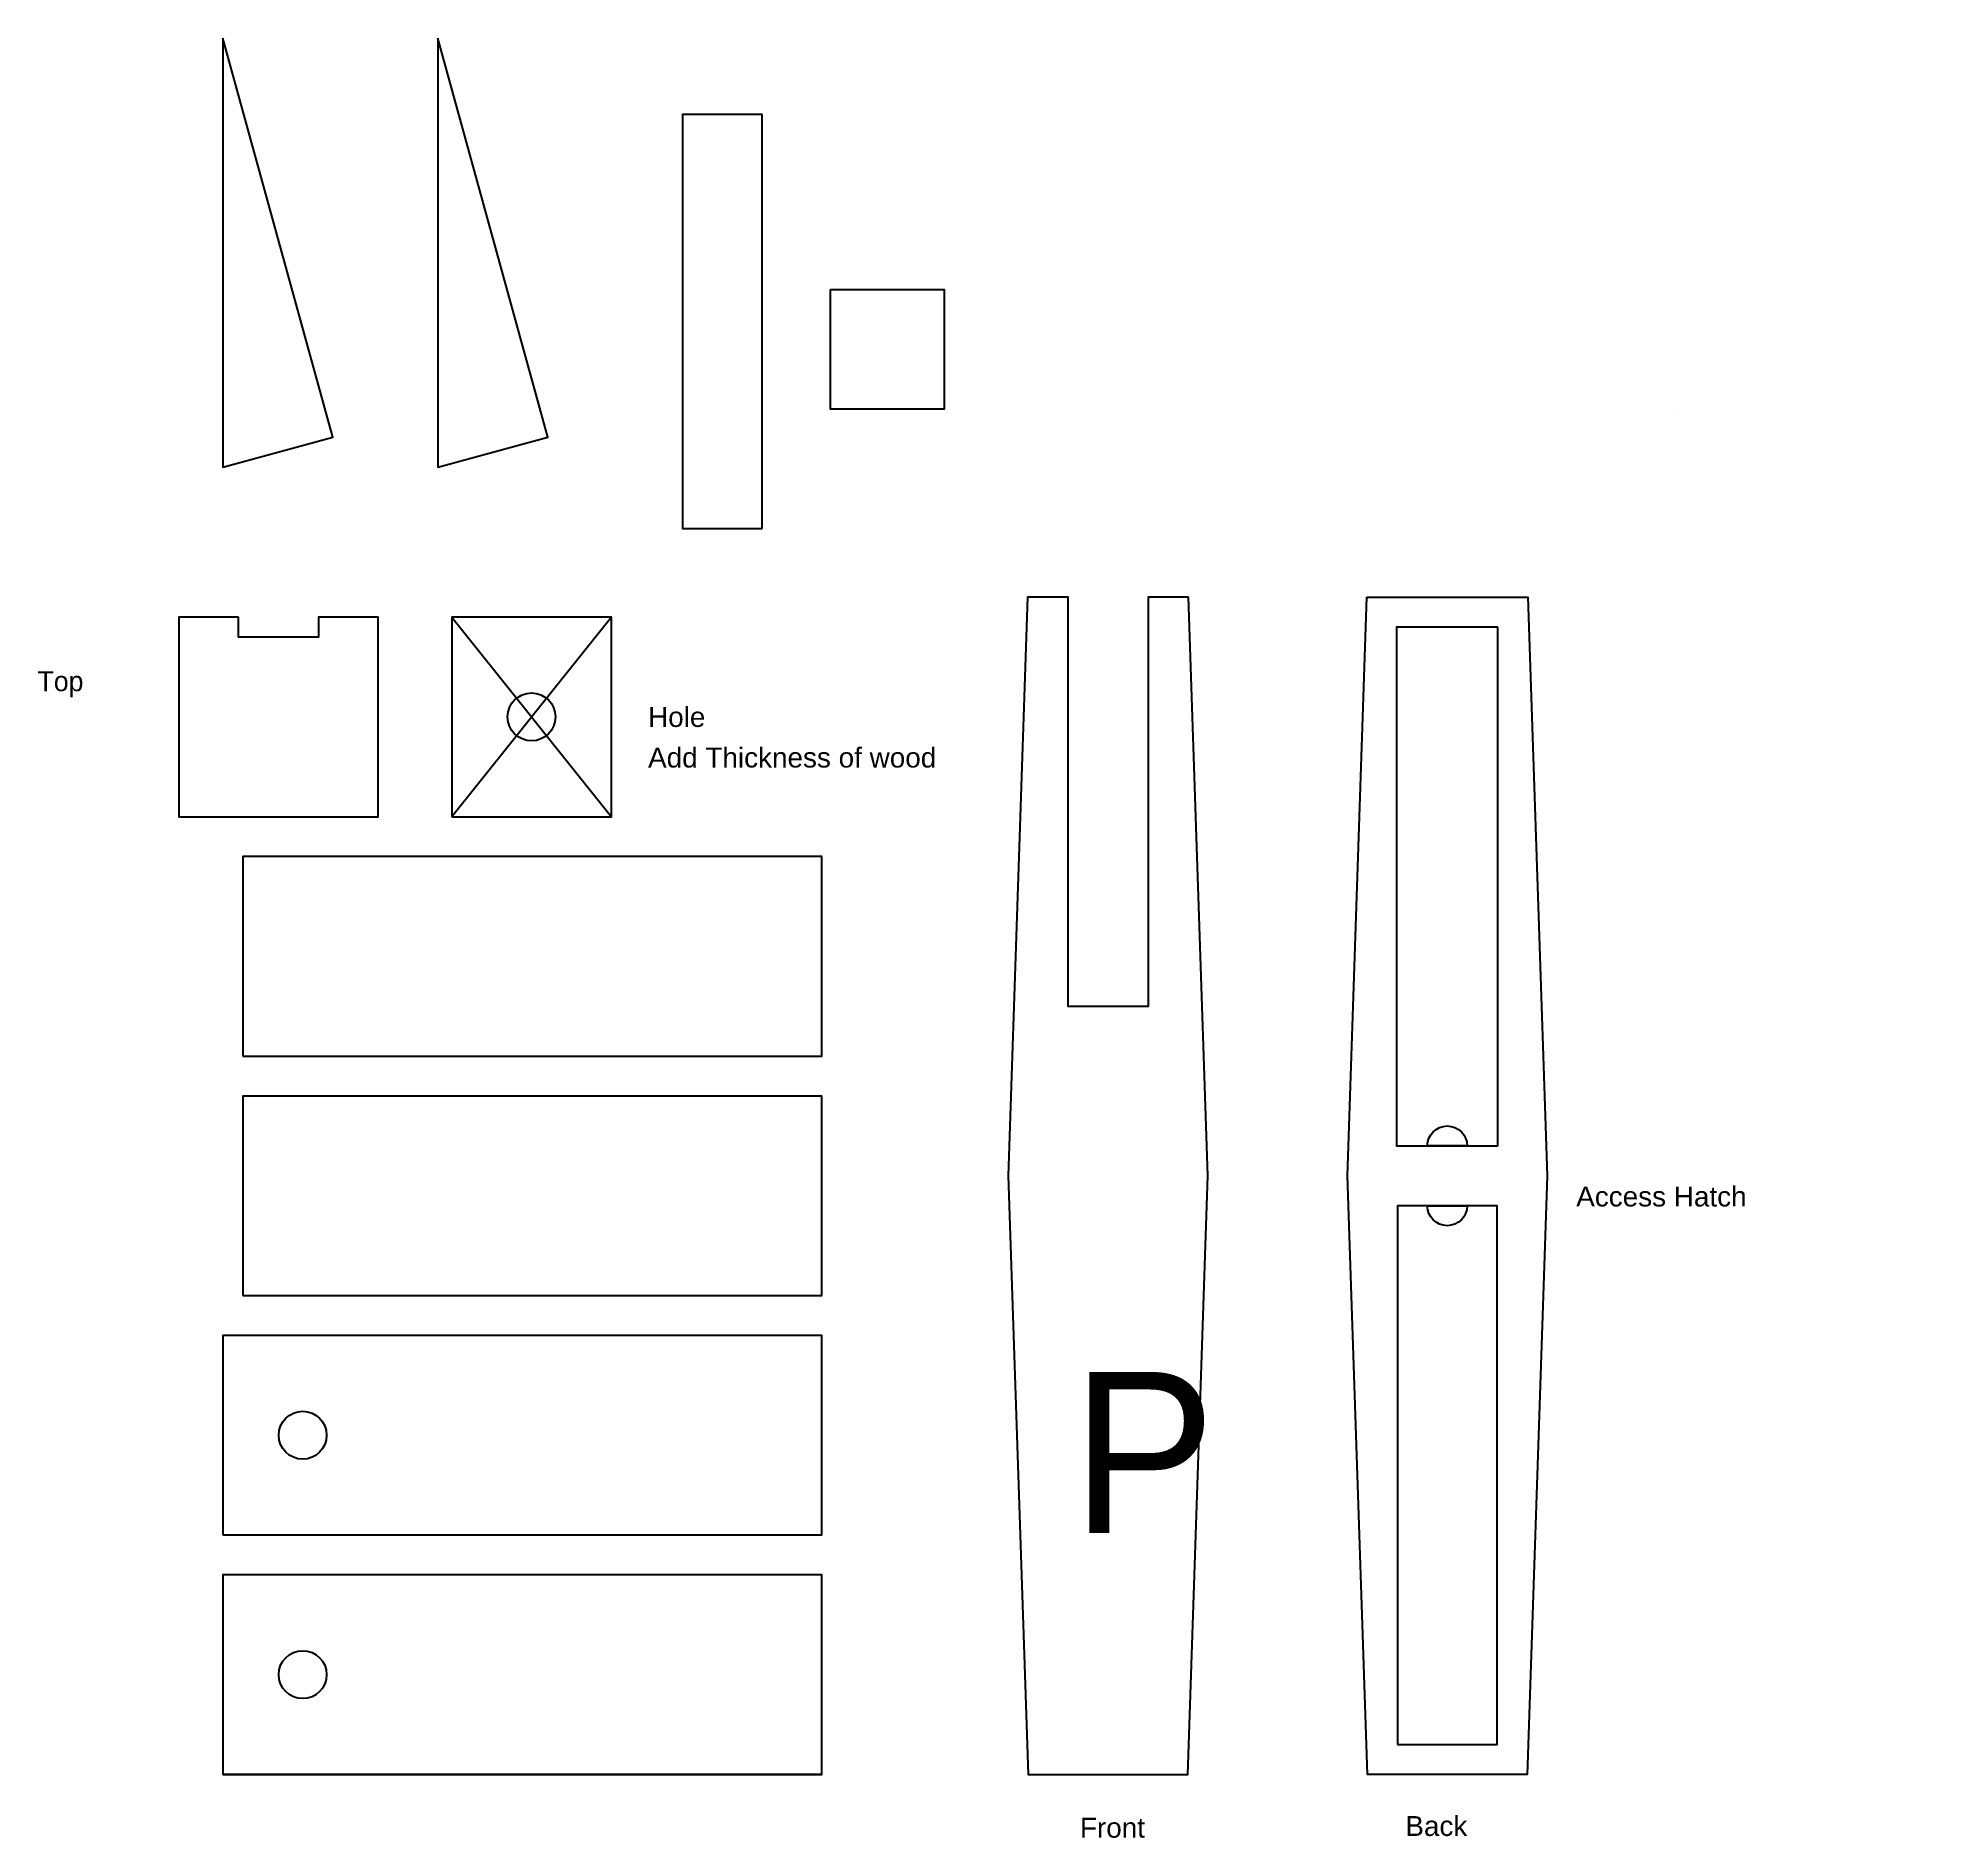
# Model space of a CAD drawing. Header units: inches. Extents: x 2241 to 3195, y -32 to 870.
import ezdxf

# ---------------------------------------------------------------- set-up
doc = ezdxf.new("R2010")
doc.units = ezdxf.units.IN
doc.header["$MEASUREMENT"] = 0
doc.styles.add('Engraving', font='Gill Sans.ttf')
doc.styles.get("Standard").update_dxf_attribs({"font": 'Arial'})

msp = doc.modelspace()

# ---------------------------------------------------------------- linework, layer by layer
for p, q in [((2448.17, 580), (2528.17, 480)), ((2528.17, 580), (2448.17, 480)), ((2633.67, 0), (2333.5, 0))]:
    msp.add_line(p, q)
for points in [[(2333.54, 870.23), (2333.54, 655.11), (2388.54, 670.23)], [(2441.28, 870.23), (2441.28, 655.11), (2496.28, 670.23)], [(2603.75, 624.42), (2603.75, 831.85), (2563.75, 831.85), (2563.75, 624.42)], [(2638, 744.22), (2695.04, 744.22), (2695.04, 684.22), (2638, 684.22)], [(2341.38, 580), (2311.38, 580), (2311.38, 480), (2411.38, 480), (2411.38, 580), (2381.38, 580), (2381.38, 570), (2341.38, 570)], [(2448.17, 480), (2528.17, 480), (2528.17, 580), (2448.17, 580)], [(2343.5, 360), (2633.67, 360), (2633.67, 460), (2343.5, 460)], [(2343.5, 240), (2633.67, 240), (2633.67, 340), (2343.5, 340)], [(2333.5, 120), (2633.67, 120), (2633.67, 220), (2333.5, 220)], [(2333.5, 0), (2633.67, 0), (2633.67, 100), (2333.5, 100)]]:
    msp.add_lwpolyline(points, close=True)
at = {"extrusion": (5.8899e-13, -0.964205, -0.265156), "elevation": -826.79}
msp.add_lwpolyline([(3062.35, 429.36), (3062.35, 429.36), (3062.35, 429.36), (3062.35, 429.36)], close=True, dxfattribs=at)
at = {"elevation": 200}
for points in [[(2817.44, 590), (2797.11, 590), (2797.11, 400), (2797.11, 384.87), (2757.11, 384.87), (2757.11, 400), (2757.11, 590), (2736.78, 590), (2727.11, 300), (2737.11, 0), (2817.11, 0), (2827.11, 300)], [(2906.71, 590), (2987.38, 590), (2997.05, 300), (2987.05, 0), (2907.05, 0), (2897.05, 300)], [(2972.38, 575), (2921.71, 575), (2921.71, 315), (2972.38, 315)], [(2922.05, 15), (2972.05, 15), (2972.05, 285), (2922.05, 285)]]:
    msp.add_lwpolyline(points, close=True, dxfattribs=at)
for points in [[(2957.05, 315), (2937.05, 315, -1)], [(2937.05, 285), (2957.05, 285, -1)]]:
    msp.add_lwpolyline(points, format="xyb", close=True, dxfattribs=at)
for centre in [(2488.17, 530), (2373.5, 170), (2373.5, 50)]:
    msp.add_circle(centre, 12)

# ---------------------------------------------------------------- texts
for s, p in [('Hole', (2546.58, 524.98)), ('Add Thickness of wood', (2546.58, 504.64)), ('Access Hatch', (3011.69, 284.64)), ('Front', (2762.99, -31.7)), ('Back', (2926.06, -30.85))]:
    msp.add_text(s, height=10).set_placement(p)
at = {"extrusion": (-6.21546e-13, 1, 0), "insert": (3191.47, 580, 311.69), "char_height": 80.7271, "attachment_point": 1, "text_direction": (-1, 0, 0), "style": 'Engraving'}
msp.add_mtext_dynamic_manual_height_columns('\\pi-12.336;{\\fAvenir|b0|i0|c0|p0;P}', width=25.4983, gutter_width=50, heights=[0], dxfattribs=at)
at = {"attachment_point": 1, "style": 'Engraving'}
for s, width, insert, char_height in [('Top', 88.0627, (2240.6, 552.89), 10), ('\\pi-12.336;{\\fAvenir|b0|i0|c0|p0;P}', 25.4983, (2771.22, 201.69, 200), 80.7271)]:
    msp.add_mtext_dynamic_manual_height_columns(s, width=width, gutter_width=50, heights=[0], dxfattribs=dict(at, insert=insert, char_height=char_height))

doc.saveas('drawing.dxf')
